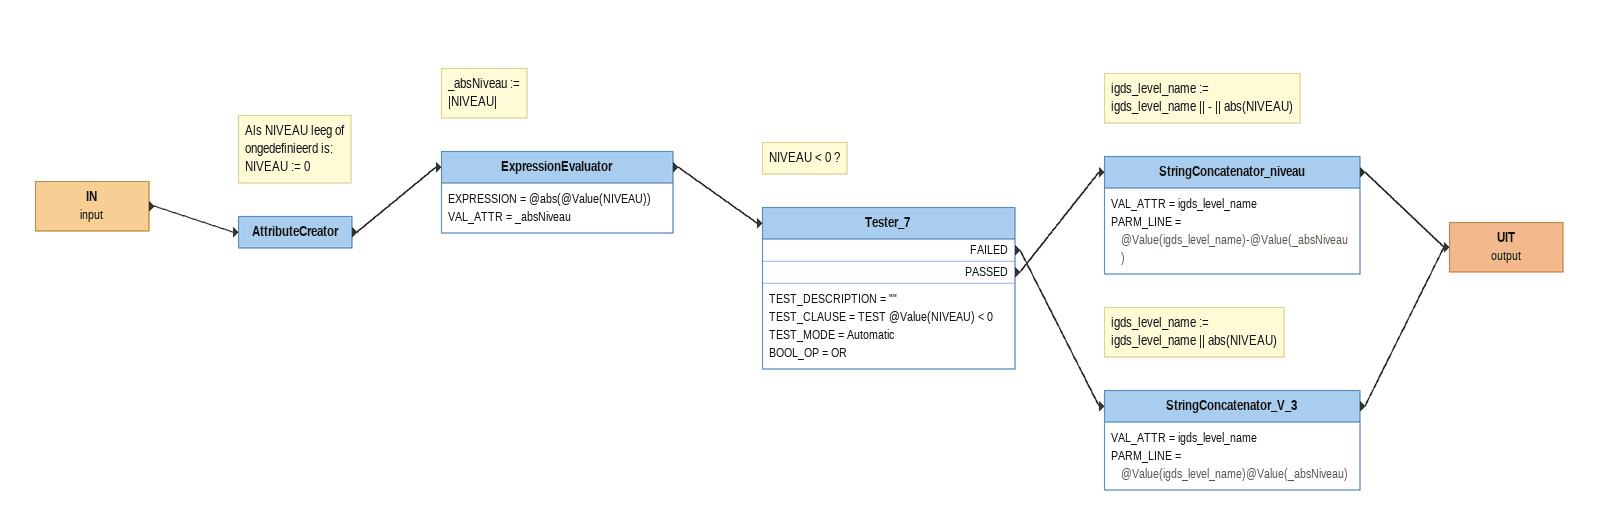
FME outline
IN (input)
    -> AttributeCreator
Note: Als NIVEAU leeg of / ongedefinieerd is: / NIVEAU := 0
AttributeCreator
    -> ExpressionEvaluator
Note: _absNiveau := / |NIVEAU|
ExpressionEvaluator
    EXPRESSION = @abs(@Value(NIVEAU))
    VAL_ATTR = _absNiveau
    -> Tester_7
Note: NIVEAU < 0 ?
Tester_7
    TEST_DESCRIPTION = ""
    TEST_CLAUSE = TEST @Value(NIVEAU) < 0
    TEST_MODE = Automatic
    BOOL_OP = OR
    FAILED -> StringConcatenator_V_3
    PASSED -> StringConcatenator_niveau
Note: igds_level_name := / igds_level_name || - || abs(NIVEAU)
StringConcatenator_niveau
    VAL_ATTR = igds_level_name
    PARM_LINE = @Value(igds_level_name)-@Value(_absNiveau)
    -> UIT (output)
Note: igds_level_name := / igds_level_name || abs(NIVEAU)
StringConcatenator_V_3
    VAL_ATTR = igds_level_name
    PARM_LINE = @Value(igds_level_name)@Value(_absNiveau)
    -> UIT (output)
UIT (output)
